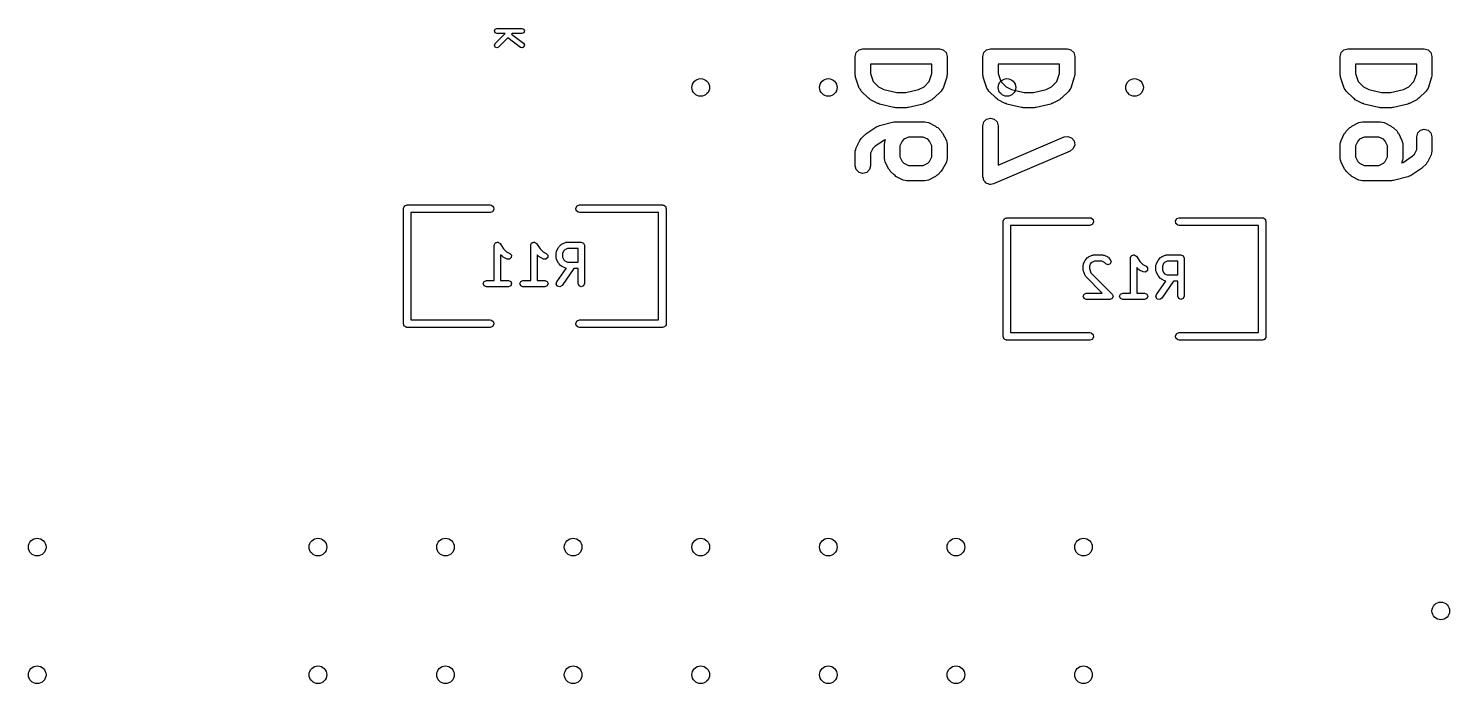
# Model space of a CAD drawing. Extents: x -0.05 to 2.03, y -0.06 to 1.31.
# Drawn here: x 0.893 to 2.007, y -0.057 to 0.456 of the extents above; entities that cross this region are included whole.
import ezdxf

# ---------------------------------------------------------------- set-up
doc = ezdxf.new("R2010")
doc.units = 0
doc.header["$MEASUREMENT"] = 0
doc.layers.add('BLACK', color=7, linetype='CONTINUOUS')

msp = doc.modelspace()

# ---------------------------------------------------------------- linework, layer by layer
at = {"layer": 'BLACK', "linetype": 'CONTINUOUS'}
for p, q in [((1.2583, 0.4543), (1.2588, 0.4556)), ((1.2588, 0.4529), (1.2583, 0.4543)), ((1.2588, 0.4556), (1.2602, 0.4562)), ((1.2602, 0.4523), (1.2588, 0.4529)), ((1.2588, 0.4444), (1.2668, 0.4523)), ((1.2602, 0.4562), (1.2799, 0.4562)), ((1.2668, 0.4523), (1.2602, 0.4523)), ((1.2688, 0.4489), (1.2616, 0.4416)), ((1.2787, 0.4414), (1.2688, 0.4489)), ((1.2723, 0.4523), (1.2716, 0.4517)), ((1.2716, 0.4517), (1.2811, 0.4446)), ((1.2799, 0.4523), (1.2723, 0.4523)), ((1.2799, 0.4562), (1.2813, 0.4556)), ((1.2813, 0.4529), (1.2799, 0.4523)), ((1.2813, 0.4556), (1.2819, 0.4543)), ((1.2819, 0.4543), (1.2813, 0.4529)), ((1.2583, 0.443), (1.2588, 0.4444)), ((1.2588, 0.4416), (1.2583, 0.443)), ((1.2602, 0.4411), (1.2588, 0.4416)), ((1.2616, 0.4416), (1.2602, 0.4411)), ((1.2802, 0.4411), (1.2787, 0.4414)), ((1.2815, 0.4418), (1.2802, 0.4411)), ((1.2811, 0.4446), (1.2818, 0.4433)), ((1.2818, 0.4433), (1.2815, 0.4418)), ((1.5411, 0.4343), (1.5419, 0.4373)), ((1.5419, 0.4373), (1.5441, 0.4395)), ((1.5441, 0.4395), (1.5471, 0.4403)), ((1.5471, 0.4403), (1.6071, 0.4403)), ((1.6071, 0.4403), (1.6101, 0.4395)), ((1.6101, 0.4395), (1.6123, 0.4373)), ((1.6123, 0.4373), (1.6131, 0.4343)), ((1.6411, 0.4343), (1.6419, 0.4373)), ((1.6419, 0.4373), (1.6441, 0.4395)), ((1.6441, 0.4395), (1.6471, 0.4403)), ((1.6471, 0.4403), (1.7071, 0.4403)), ((1.7071, 0.4403), (1.7101, 0.4395)), ((1.7101, 0.4395), (1.7123, 0.4373)), ((1.7123, 0.4373), (1.7131, 0.4343)), ((1.9211, 0.4343), (1.9219, 0.4373)), ((1.9219, 0.4373), (1.9241, 0.4395)), ((1.9241, 0.4395), (1.9271, 0.4403)), ((1.9271, 0.4403), (1.9871, 0.4403)), ((1.9871, 0.4403), (1.9901, 0.4395)), ((1.9901, 0.4395), (1.9923, 0.4373)), ((1.9923, 0.4373), (1.9931, 0.4343)), ((1.5411, 0.42), (1.5411, 0.4343)), ((1.6011, 0.4283), (1.5531, 0.4283)), ((1.5531, 0.4283), (1.5531, 0.421)), ((1.6011, 0.421), (1.6011, 0.4283)), ((1.6131, 0.4343), (1.6131, 0.42)), ((1.6411, 0.42), (1.6411, 0.4343)), ((1.7011, 0.4283), (1.6531, 0.4283)), ((1.6531, 0.4283), (1.6531, 0.421)), ((1.7011, 0.421), (1.7011, 0.4283)), ((1.7131, 0.4343), (1.7131, 0.42)), ((1.9211, 0.42), (1.9211, 0.4343)), ((1.9811, 0.4283), (1.9331, 0.4283)), ((1.9331, 0.4283), (1.9331, 0.421)), ((1.9811, 0.421), (1.9811, 0.4283)), ((1.9931, 0.4343), (1.9931, 0.42)), ((1.5414, 0.4191), (1.5411, 0.42)), ((1.5414, 0.4181), (1.5414, 0.4191)), ((1.5443, 0.4095), (1.5414, 0.4181)), ((1.5531, 0.421), (1.5552, 0.4147)), ((1.5552, 0.4147), (1.5593, 0.4106)), ((1.595, 0.4106), (1.599, 0.4147)), ((1.599, 0.4147), (1.6011, 0.421)), ((1.6128, 0.4181), (1.61, 0.4095)), ((1.6129, 0.4191), (1.6128, 0.4181)), ((1.6131, 0.42), (1.6129, 0.4191)), ((1.6414, 0.4191), (1.6411, 0.42)), ((1.6414, 0.4181), (1.6414, 0.4191)), ((1.6443, 0.4095), (1.6414, 0.4181)), ((1.6531, 0.421), (1.6552, 0.4147)), ((1.6552, 0.4147), (1.6593, 0.4106)), ((1.695, 0.4106), (1.699, 0.4147)), ((1.699, 0.4147), (1.7011, 0.421)), ((1.7128, 0.4181), (1.71, 0.4095)), ((1.7129, 0.4191), (1.7128, 0.4181)), ((1.7131, 0.42), (1.7129, 0.4191)), ((1.9214, 0.4191), (1.9211, 0.42)), ((1.9214, 0.4181), (1.9214, 0.4191)), ((1.9243, 0.4095), (1.9214, 0.4181)), ((1.9331, 0.421), (1.9352, 0.4147)), ((1.9352, 0.4147), (1.9393, 0.4106)), ((1.975, 0.4106), (1.979, 0.4147)), ((1.979, 0.4147), (1.9811, 0.421)), ((1.9928, 0.4181), (1.99, 0.4095)), ((1.9929, 0.4191), (1.9928, 0.4181)), ((1.9931, 0.42), (1.9929, 0.4191)), ((1.5451, 0.4084), (1.5443, 0.4095)), ((1.5457, 0.4072), (1.5451, 0.4084)), ((1.5515, 0.4015), (1.5457, 0.4072)), ((1.5523, 0.401), (1.5515, 0.4015)), ((1.553, 0.4003), (1.5523, 0.401)), ((1.5593, 0.4106), (1.5635, 0.4085)), ((1.5635, 0.4085), (1.5736, 0.406)), ((1.5736, 0.406), (1.5807, 0.406)), ((1.5807, 0.406), (1.5908, 0.4085)), ((1.5908, 0.4085), (1.595, 0.4106)), ((1.602, 0.401), (1.6012, 0.4003)), ((1.6028, 0.4015), (1.602, 0.401)), ((1.6085, 0.4072), (1.6028, 0.4015)), ((1.6092, 0.4084), (1.6085, 0.4072)), ((1.61, 0.4095), (1.6092, 0.4084)), ((1.6451, 0.4084), (1.6443, 0.4095)), ((1.6458, 0.4072), (1.6451, 0.4084)), ((1.6515, 0.4015), (1.6458, 0.4072)), ((1.6523, 0.401), (1.6515, 0.4015)), ((1.653, 0.4003), (1.6523, 0.401)), ((1.6593, 0.4106), (1.6635, 0.4085)), ((1.6635, 0.4085), (1.6736, 0.406)), ((1.6736, 0.406), (1.6807, 0.406)), ((1.6807, 0.406), (1.6907, 0.4085)), ((1.6907, 0.4085), (1.695, 0.4106)), ((1.702, 0.401), (1.7012, 0.4003)), ((1.7028, 0.4015), (1.702, 0.401)), ((1.7085, 0.4072), (1.7028, 0.4015)), ((1.7092, 0.4084), (1.7085, 0.4072)), ((1.71, 0.4095), (1.7092, 0.4084)), ((1.9251, 0.4084), (1.9243, 0.4095)), ((1.9258, 0.4072), (1.9251, 0.4084)), ((1.9315, 0.4015), (1.9258, 0.4072)), ((1.9323, 0.401), (1.9315, 0.4015)), ((1.933, 0.4003), (1.9323, 0.401)), ((1.9393, 0.4106), (1.9435, 0.4085)), ((1.9435, 0.4085), (1.9536, 0.406)), ((1.9536, 0.406), (1.9607, 0.406)), ((1.9607, 0.406), (1.9708, 0.4085)), ((1.9708, 0.4085), (1.975, 0.4106)), ((1.982, 0.401), (1.9812, 0.4003)), ((1.9828, 0.4015), (1.982, 0.401)), ((1.9885, 0.4072), (1.9828, 0.4015)), ((1.9892, 0.4084), (1.9885, 0.4072)), ((1.99, 0.4095), (1.9892, 0.4084)), ((1.5587, 0.3975), (1.553, 0.4003)), ((1.5594, 0.3974), (1.5587, 0.3975)), ((1.56, 0.397), (1.5594, 0.3974)), ((1.5714, 0.3942), (1.56, 0.397)), ((1.5721, 0.3942), (1.5714, 0.3942)), ((1.5729, 0.394), (1.5721, 0.3942)), ((1.5814, 0.394), (1.5729, 0.394)), ((1.5821, 0.3942), (1.5814, 0.394)), ((1.5829, 0.3942), (1.5821, 0.3942)), ((1.5943, 0.397), (1.5829, 0.3942)), ((1.5949, 0.3974), (1.5943, 0.397)), ((1.5955, 0.3975), (1.5949, 0.3974)), ((1.6012, 0.4003), (1.5955, 0.3975)), ((1.6587, 0.3975), (1.653, 0.4003)), ((1.6594, 0.3974), (1.6587, 0.3975)), ((1.66, 0.397), (1.6594, 0.3974)), ((1.6714, 0.3942), (1.66, 0.397)), ((1.6721, 0.3942), (1.6714, 0.3942)), ((1.6728, 0.394), (1.6721, 0.3942)), ((1.6814, 0.394), (1.6728, 0.394)), ((1.6821, 0.3942), (1.6814, 0.394)), ((1.6829, 0.3942), (1.6821, 0.3942)), ((1.6943, 0.397), (1.6829, 0.3942)), ((1.6949, 0.3974), (1.6943, 0.397)), ((1.6955, 0.3975), (1.6949, 0.3974)), ((1.7012, 0.4003), (1.6955, 0.3975)), ((1.9387, 0.3975), (1.933, 0.4003)), ((1.9394, 0.3974), (1.9387, 0.3975)), ((1.94, 0.397), (1.9394, 0.3974)), ((1.9514, 0.3942), (1.94, 0.397)), ((1.9521, 0.3942), (1.9514, 0.3942)), ((1.9528, 0.394), (1.9521, 0.3942)), ((1.9614, 0.394), (1.9528, 0.394)), ((1.9621, 0.3942), (1.9614, 0.394)), ((1.9629, 0.3942), (1.9621, 0.3942)), ((1.9743, 0.397), (1.9629, 0.3942)), ((1.9749, 0.3974), (1.9743, 0.397)), ((1.9755, 0.3975), (1.9749, 0.3974)), ((1.9812, 0.4003), (1.9755, 0.3975)), ((1.5495, 0.3736), (1.5581, 0.3793)), ((1.5581, 0.3793), (1.5591, 0.3796)), ((1.5591, 0.3796), (1.56, 0.3801)), ((1.56, 0.3801), (1.5714, 0.383)), ((1.5714, 0.383), (1.5721, 0.383)), ((1.5721, 0.383), (1.5729, 0.3831)), ((1.5729, 0.3831), (1.5957, 0.3831)), ((1.5957, 0.3831), (1.597, 0.3828)), ((1.597, 0.3828), (1.5984, 0.3825)), ((1.5984, 0.3825), (1.6041, 0.3797)), ((1.6041, 0.3797), (1.6048, 0.379)), ((1.6048, 0.379), (1.6057, 0.3785)), ((1.6411, 0.38), (1.6419, 0.383)), ((1.6411, 0.34), (1.6411, 0.38)), ((1.6419, 0.383), (1.6441, 0.3852)), ((1.6441, 0.3852), (1.6471, 0.386)), ((1.6471, 0.386), (1.6501, 0.3852)), ((1.6501, 0.3852), (1.6523, 0.383)), ((1.6523, 0.383), (1.6531, 0.38)), ((1.6531, 0.38), (1.6531, 0.3491)), ((1.9286, 0.3785), (1.9294, 0.379)), ((1.9294, 0.379), (1.9302, 0.3797)), ((1.9302, 0.3797), (1.9359, 0.3825)), ((1.9359, 0.3825), (1.9372, 0.3828)), ((1.9372, 0.3828), (1.9386, 0.3831)), ((1.9386, 0.3831), (1.9528, 0.3831)), ((1.9528, 0.3831), (1.9542, 0.3828)), ((1.9542, 0.3828), (1.9555, 0.3825)), ((1.9555, 0.3825), (1.9612, 0.3797)), ((1.9612, 0.3797), (1.962, 0.379)), ((1.962, 0.379), (1.9628, 0.3785)), ((1.5418, 0.3627), (1.5446, 0.3684)), ((1.5446, 0.3684), (1.5453, 0.3691)), ((1.5453, 0.3691), (1.5457, 0.37)), ((1.5457, 0.37), (1.5486, 0.3728)), ((1.5486, 0.3728), (1.5491, 0.3731)), ((1.5491, 0.3731), (1.5495, 0.3736)), ((1.5639, 0.3687), (1.5567, 0.3639)), ((1.5649, 0.369), (1.5639, 0.3687)), ((1.5643, 0.367), (1.5646, 0.3684)), ((1.5646, 0.3684), (1.5649, 0.369)), ((1.5778, 0.3679), (1.576, 0.3643)), ((1.5793, 0.3694), (1.5778, 0.3679)), ((1.5828, 0.3711), (1.5793, 0.3694)), ((1.5943, 0.3711), (1.5828, 0.3711)), ((1.5979, 0.3694), (1.5943, 0.3711)), ((1.5993, 0.3679), (1.5979, 0.3694)), ((1.6011, 0.3643), (1.5993, 0.3679)), ((1.6057, 0.3785), (1.6085, 0.3757)), ((1.6085, 0.3757), (1.609, 0.3748)), ((1.609, 0.3748), (1.6096, 0.3741)), ((1.6096, 0.3741), (1.6125, 0.3684)), ((1.6125, 0.3684), (1.6128, 0.367)), ((1.6531, 0.3491), (1.7048, 0.3712)), ((1.7048, 0.3712), (1.7078, 0.3717)), ((1.7078, 0.3717), (1.7107, 0.3705)), ((1.7107, 0.3705), (1.7127, 0.3681)), ((1.7127, 0.3681), (1.7131, 0.365)), ((1.9215, 0.367), (1.9218, 0.3684)), ((1.9218, 0.3684), (1.9246, 0.3741)), ((1.9246, 0.3741), (1.9253, 0.3748)), ((1.9253, 0.3748), (1.9258, 0.3757)), ((1.9258, 0.3757), (1.9286, 0.3785)), ((1.9349, 0.3679), (1.9331, 0.3643)), ((1.9364, 0.3694), (1.9349, 0.3679)), ((1.94, 0.3711), (1.9364, 0.3694)), ((1.9514, 0.3711), (1.94, 0.3711)), ((1.955, 0.3694), (1.9514, 0.3711)), ((1.9565, 0.3679), (1.955, 0.3694)), ((1.9583, 0.3643), (1.9565, 0.3679)), ((1.9628, 0.3785), (1.9657, 0.3757)), ((1.9657, 0.3757), (1.9661, 0.3748)), ((1.9661, 0.3748), (1.9668, 0.3741)), ((1.9668, 0.3741), (1.9696, 0.3684)), ((1.9696, 0.3684), (1.9699, 0.367)), ((1.9811, 0.3714), (1.9819, 0.3744)), ((1.9811, 0.3614), (1.9811, 0.3714)), ((1.9819, 0.3744), (1.9841, 0.3766)), ((1.9841, 0.3766), (1.9871, 0.3774)), ((1.9871, 0.3774), (1.9901, 0.3766)), ((1.9901, 0.3766), (1.9923, 0.3744)), ((1.9923, 0.3744), (1.9931, 0.3714)), ((1.9931, 0.3714), (1.9931, 0.36)), ((1.5411, 0.36), (1.5415, 0.3613)), ((1.5411, 0.3486), (1.5411, 0.36)), ((1.5415, 0.3613), (1.5418, 0.3627)), ((1.5549, 0.3622), (1.5531, 0.3586)), ((1.5531, 0.3586), (1.5531, 0.3486)), ((1.5567, 0.3639), (1.5549, 0.3622)), ((1.564, 0.3657), (1.5643, 0.367)), ((1.564, 0.3543), (1.564, 0.3657)), ((1.576, 0.3643), (1.576, 0.3557)), ((1.6011, 0.3557), (1.6011, 0.3643)), ((1.6128, 0.367), (1.6131, 0.3657)), ((1.6131, 0.3657), (1.6131, 0.3543)), ((1.7095, 0.3602), (1.6495, 0.3345)), ((1.7119, 0.3621), (1.7095, 0.3602)), ((1.7131, 0.365), (1.7119, 0.3621)), ((1.9211, 0.3657), (1.9215, 0.367)), ((1.9211, 0.3543), (1.9211, 0.3657)), ((1.9331, 0.3643), (1.9331, 0.3557)), ((1.9583, 0.3557), (1.9583, 0.3643)), ((1.9699, 0.367), (1.9703, 0.3657)), ((1.9703, 0.3657), (1.9703, 0.3543)), ((1.9776, 0.3561), (1.9793, 0.3578)), ((1.9793, 0.3578), (1.9811, 0.3614)), ((1.9925, 0.3573), (1.9896, 0.3516)), ((1.9928, 0.3587), (1.9925, 0.3573)), ((1.9931, 0.36), (1.9928, 0.3587)), ((1.5419, 0.3456), (1.5411, 0.3486)), ((1.5441, 0.3434), (1.5419, 0.3456)), ((1.5523, 0.3456), (1.5501, 0.3434)), ((1.5531, 0.3486), (1.5523, 0.3456)), ((1.5643, 0.353), (1.564, 0.3543)), ((1.5646, 0.3516), (1.5643, 0.353)), ((1.5675, 0.3459), (1.5646, 0.3516)), ((1.5681, 0.3452), (1.5675, 0.3459)), ((1.576, 0.3557), (1.5778, 0.3521)), ((1.5778, 0.3521), (1.5793, 0.3506)), ((1.5793, 0.3506), (1.5828, 0.3489)), ((1.5828, 0.3489), (1.5943, 0.3489)), ((1.5943, 0.3489), (1.5979, 0.3506)), ((1.5979, 0.3506), (1.5993, 0.3521)), ((1.5993, 0.3521), (1.6011, 0.3557)), ((1.6096, 0.3459), (1.609, 0.3452)), ((1.6125, 0.3516), (1.6096, 0.3459)), ((1.6128, 0.353), (1.6125, 0.3516)), ((1.6131, 0.3543), (1.6128, 0.353)), ((1.9215, 0.353), (1.9211, 0.3543)), ((1.9218, 0.3516), (1.9215, 0.353)), ((1.9246, 0.3459), (1.9218, 0.3516)), ((1.9253, 0.3452), (1.9246, 0.3459)), ((1.9331, 0.3557), (1.9349, 0.3521)), ((1.9349, 0.3521), (1.9364, 0.3506)), ((1.9364, 0.3506), (1.94, 0.3489)), ((1.94, 0.3489), (1.9514, 0.3489)), ((1.9514, 0.3489), (1.955, 0.3506)), ((1.955, 0.3506), (1.9565, 0.3521)), ((1.9565, 0.3521), (1.9583, 0.3557)), ((1.9696, 0.3516), (1.9693, 0.351)), ((1.9693, 0.351), (1.9704, 0.3513)), ((1.9699, 0.353), (1.9696, 0.3516)), ((1.9703, 0.3543), (1.9699, 0.353)), ((1.9704, 0.3513), (1.9776, 0.3561)), ((1.9848, 0.3464), (1.9762, 0.3407)), ((1.9851, 0.3469), (1.9848, 0.3464)), ((1.9857, 0.3472), (1.9851, 0.3469)), ((1.9885, 0.35), (1.9857, 0.3472)), ((1.989, 0.3509), (1.9885, 0.35)), ((1.9896, 0.3516), (1.989, 0.3509)), ((1.5471, 0.3426), (1.5441, 0.3434)), ((1.5501, 0.3434), (1.5471, 0.3426)), ((1.5686, 0.3443), (1.5681, 0.3452)), ((1.5715, 0.3415), (1.5686, 0.3443)), ((1.5723, 0.341), (1.5715, 0.3415)), ((1.573, 0.3403), (1.5723, 0.341)), ((1.5787, 0.3375), (1.573, 0.3403)), ((1.5801, 0.3372), (1.5787, 0.3375)), ((1.5814, 0.3369), (1.5801, 0.3372)), ((1.5957, 0.3369), (1.5814, 0.3369)), ((1.597, 0.3372), (1.5957, 0.3369)), ((1.5984, 0.3375), (1.597, 0.3372)), ((1.6041, 0.3403), (1.5984, 0.3375)), ((1.6048, 0.341), (1.6041, 0.3403)), ((1.6057, 0.3415), (1.6048, 0.341)), ((1.6085, 0.3443), (1.6057, 0.3415)), ((1.609, 0.3452), (1.6085, 0.3443)), ((1.6415, 0.3388), (1.6411, 0.34)), ((1.6416, 0.3376), (1.6415, 0.3388)), ((1.6418, 0.3374), (1.6416, 0.3376)), ((1.6419, 0.337), (1.6418, 0.3374)), ((1.6428, 0.3361), (1.6419, 0.337)), ((1.6435, 0.3352), (1.6428, 0.3361)), ((1.6439, 0.3351), (1.6435, 0.3352)), ((1.6441, 0.3348), (1.6439, 0.3351)), ((1.6453, 0.3345), (1.6441, 0.3348)), ((1.6464, 0.334), (1.6453, 0.3345)), ((1.6483, 0.3343), (1.6471, 0.334)), ((1.6495, 0.3345), (1.6483, 0.3343)), ((1.9258, 0.3443), (1.9253, 0.3452)), ((1.9286, 0.3415), (1.9258, 0.3443)), ((1.9294, 0.341), (1.9286, 0.3415)), ((1.9302, 0.3403), (1.9294, 0.341)), ((1.9359, 0.3375), (1.9302, 0.3403)), ((1.9372, 0.3372), (1.9359, 0.3375)), ((1.9386, 0.3369), (1.9372, 0.3372)), ((1.9614, 0.3369), (1.9386, 0.3369)), ((1.9621, 0.337), (1.9614, 0.3369)), ((1.9629, 0.337), (1.9621, 0.337)), ((1.9743, 0.3399), (1.9629, 0.337)), ((1.9752, 0.3404), (1.9743, 0.3399)), ((1.9762, 0.3407), (1.9752, 0.3404)), ((1.6468, 0.3341), (1.6464, 0.334)), ((1.6471, 0.334), (1.6468, 0.3341)), ((1.187, 0.315), (1.1871, 0.3154)), ((1.187, 0.225), (1.187, 0.315)), ((1.1871, 0.3155), (1.1872, 0.3156)), ((1.1871, 0.3154), (1.1871, 0.3155)), ((1.1872, 0.316), (1.1877, 0.3166)), ((1.1872, 0.3156), (1.1872, 0.316)), ((1.1877, 0.3166), (1.1881, 0.3173)), ((1.1881, 0.3173), (1.1884, 0.3174)), ((1.1884, 0.3174), (1.1885, 0.3176)), ((1.1885, 0.3176), (1.1893, 0.3177)), ((1.1893, 0.3177), (1.19, 0.318)), ((1.19, 0.318), (1.255, 0.318)), ((1.255, 0.312), (1.1929, 0.312)), ((1.1929, 0.312), (1.1929, 0.228)), ((1.255, 0.318), (1.256, 0.3178)), ((1.2569, 0.3127), (1.255, 0.312)), ((1.256, 0.3178), (1.2576, 0.3165)), ((1.2579, 0.3145), (1.2569, 0.3127)), ((1.2576, 0.3165), (1.2579, 0.3145)), ((1.3221, 0.3155), (1.3231, 0.3173)), ((1.3224, 0.3135), (1.3221, 0.3155)), ((1.324, 0.3122), (1.3224, 0.3135)), ((1.3231, 0.3173), (1.325, 0.318)), ((1.325, 0.312), (1.324, 0.3122)), ((1.325, 0.318), (1.39, 0.318)), ((1.387, 0.312), (1.325, 0.312)), ((1.387, 0.228), (1.387, 0.312)), ((1.39, 0.318), (1.3904, 0.3179)), ((1.3904, 0.3179), (1.3905, 0.3179)), ((1.3905, 0.3179), (1.3906, 0.3178)), ((1.3906, 0.3178), (1.391, 0.3178)), ((1.391, 0.3178), (1.3916, 0.3173)), ((1.3916, 0.3173), (1.3923, 0.3169)), ((1.3923, 0.3169), (1.3923, 0.3166)), ((1.3923, 0.3166), (1.3926, 0.3165)), ((1.3926, 0.3165), (1.3927, 0.3157)), ((1.3927, 0.3157), (1.3929, 0.315)), ((1.3929, 0.315), (1.3929, 0.225)), ((1.657, 0.305), (1.6571, 0.3054)), ((1.657, 0.215), (1.657, 0.305)), ((1.6571, 0.3055), (1.6572, 0.3056)), ((1.6571, 0.3054), (1.6571, 0.3055)), ((1.6572, 0.306), (1.6577, 0.3066)), ((1.6572, 0.3056), (1.6572, 0.306)), ((1.6577, 0.3066), (1.6581, 0.3073)), ((1.6581, 0.3073), (1.6583, 0.3074)), ((1.6583, 0.3074), (1.6585, 0.3076)), ((1.6585, 0.3076), (1.6593, 0.3077)), ((1.6593, 0.3077), (1.66, 0.308)), ((1.66, 0.308), (1.725, 0.308)), ((1.725, 0.302), (1.6629, 0.302)), ((1.6629, 0.302), (1.6629, 0.218)), ((1.725, 0.308), (1.726, 0.3078)), ((1.7269, 0.3027), (1.725, 0.302)), ((1.726, 0.3078), (1.7276, 0.3065)), ((1.7279, 0.3045), (1.7269, 0.3027)), ((1.7276, 0.3065), (1.7279, 0.3045)), ((1.7921, 0.3055), (1.7931, 0.3073)), ((1.7924, 0.3035), (1.7921, 0.3055)), ((1.794, 0.3022), (1.7924, 0.3035)), ((1.7931, 0.3073), (1.795, 0.308)), ((1.795, 0.302), (1.794, 0.3022)), ((1.795, 0.308), (1.86, 0.308)), ((1.8571, 0.302), (1.795, 0.302)), ((1.8571, 0.218), (1.8571, 0.302)), ((1.86, 0.308), (1.8604, 0.3079)), ((1.8604, 0.3079), (1.8605, 0.3079)), ((1.8605, 0.3079), (1.8606, 0.3078)), ((1.8606, 0.3078), (1.861, 0.3078)), ((1.861, 0.3078), (1.8616, 0.3073)), ((1.8616, 0.3073), (1.8623, 0.3069)), ((1.8623, 0.3069), (1.8623, 0.3066)), ((1.8623, 0.3066), (1.8626, 0.3065)), ((1.8626, 0.3065), (1.8627, 0.3057)), ((1.8627, 0.3057), (1.863, 0.305)), ((1.863, 0.305), (1.863, 0.215)), ((1.2582, 0.2864), (1.2583, 0.2866)), ((1.2582, 0.2589), (1.2582, 0.2864)), ((1.2583, 0.2869), (1.2587, 0.2875)), ((1.2583, 0.2866), (1.2583, 0.2869)), ((1.2587, 0.2875), (1.259, 0.2881)), ((1.259, 0.2881), (1.2592, 0.2882)), ((1.2592, 0.2882), (1.2593, 0.2885)), ((1.2593, 0.2885), (1.26, 0.2886)), ((1.26, 0.2886), (1.2607, 0.2889)), ((1.2607, 0.2889), (1.261, 0.2888)), ((1.261, 0.2888), (1.2612, 0.2888)), ((1.2612, 0.2888), (1.2618, 0.2884)), ((1.2618, 0.2884), (1.2625, 0.2881)), ((1.2625, 0.2881), (1.2626, 0.2879)), ((1.2626, 0.2879), (1.2628, 0.2878)), ((1.2628, 0.2878), (1.2655, 0.2837)), ((1.2647, 0.2775), (1.2632, 0.2789)), ((1.2632, 0.2789), (1.2632, 0.2589)), ((1.2655, 0.2837), (1.2679, 0.2813)), ((1.2679, 0.2813), (1.2704, 0.28)), ((1.2704, 0.28), (1.2717, 0.2786)), ((1.2717, 0.2786), (1.2715, 0.2767)), ((1.2868, 0.2869), (1.2872, 0.2875)), ((1.2869, 0.2866), (1.2868, 0.2869)), ((1.2868, 0.2864), (1.2869, 0.2866)), ((1.2868, 0.2589), (1.2868, 0.2864)), ((1.2872, 0.2875), (1.2875, 0.2881)), ((1.2875, 0.2881), (1.2878, 0.2882)), ((1.2878, 0.2882), (1.2879, 0.2885)), ((1.2879, 0.2885), (1.2886, 0.2886)), ((1.2886, 0.2886), (1.2893, 0.2889)), ((1.2893, 0.2889), (1.2895, 0.2888)), ((1.2895, 0.2888), (1.2898, 0.2888)), ((1.2898, 0.2888), (1.2904, 0.2884)), ((1.2904, 0.2884), (1.2911, 0.2881)), ((1.2911, 0.2881), (1.2912, 0.2879)), ((1.2912, 0.2879), (1.2914, 0.2878)), ((1.2914, 0.2878), (1.2941, 0.2837)), ((1.2932, 0.2775), (1.2918, 0.2789)), ((1.2918, 0.2789), (1.2918, 0.2589)), ((1.2941, 0.2837), (1.2965, 0.2813)), ((1.2965, 0.2813), (1.299, 0.28)), ((1.299, 0.28), (1.3002, 0.2786)), ((1.3002, 0.2786), (1.3001, 0.2767)), ((1.3068, 0.2807), (1.307, 0.2812)), ((1.3068, 0.2764), (1.3068, 0.2807)), ((1.307, 0.2812), (1.3071, 0.2818)), ((1.3071, 0.2818), (1.3085, 0.2846)), ((1.3085, 0.2846), (1.3088, 0.2849)), ((1.3088, 0.2849), (1.309, 0.2853)), ((1.309, 0.2853), (1.3104, 0.2867)), ((1.3104, 0.2867), (1.3108, 0.2869)), ((1.3108, 0.2869), (1.311, 0.2872)), ((1.311, 0.2872), (1.3139, 0.2886)), ((1.3128, 0.282), (1.3118, 0.2801)), ((1.3118, 0.2801), (1.3118, 0.277)), ((1.3136, 0.2829), (1.3128, 0.282)), ((1.3156, 0.2839), (1.3136, 0.2829)), ((1.3139, 0.2886), (1.3145, 0.2887)), ((1.3145, 0.2887), (1.315, 0.2889)), ((1.315, 0.2889), (1.3264, 0.2889)), ((1.3239, 0.2839), (1.3156, 0.2839)), ((1.3239, 0.2732), (1.3239, 0.2839)), ((1.3264, 0.2889), (1.3282, 0.2881)), ((1.3282, 0.2881), (1.3289, 0.2864)), ((1.3289, 0.2864), (1.3289, 0.2564)), ((1.7239, 0.2772), (1.7267, 0.2786)), ((1.7267, 0.2786), (1.7273, 0.2787)), ((1.7273, 0.2787), (1.7279, 0.2789)), ((1.7279, 0.2789), (1.735, 0.2789)), ((1.735, 0.2789), (1.7355, 0.2787)), ((1.7355, 0.2787), (1.7361, 0.2786)), ((1.7361, 0.2786), (1.739, 0.2772)), ((1.7578, 0.2782), (1.7579, 0.2785)), ((1.7579, 0.2785), (1.7586, 0.2786)), ((1.7586, 0.2786), (1.7593, 0.2789)), ((1.7593, 0.2789), (1.7595, 0.2788)), ((1.7595, 0.2788), (1.7598, 0.2788)), ((1.7598, 0.2788), (1.7604, 0.2784)), ((1.781, 0.2772), (1.7839, 0.2786)), ((1.7839, 0.2786), (1.7845, 0.2787)), ((1.7845, 0.2787), (1.785, 0.2789)), ((1.785, 0.2789), (1.7964, 0.2789)), ((1.7964, 0.2789), (1.7982, 0.2781)), ((1.265, 0.2773), (1.2647, 0.2775)), ((1.2653, 0.277), (1.265, 0.2773)), ((1.2682, 0.2756), (1.2653, 0.277)), ((1.2701, 0.2754), (1.2682, 0.2756)), ((1.2715, 0.2767), (1.2701, 0.2754)), ((1.2936, 0.2773), (1.2932, 0.2775)), ((1.2939, 0.277), (1.2936, 0.2773)), ((1.2967, 0.2756), (1.2939, 0.277)), ((1.2987, 0.2754), (1.2967, 0.2756)), ((1.3001, 0.2767), (1.2987, 0.2754)), ((1.307, 0.2758), (1.3068, 0.2764)), ((1.3071, 0.2753), (1.307, 0.2758)), ((1.3085, 0.2724), (1.3071, 0.2753)), ((1.3072, 0.2578), (1.3146, 0.2683)), ((1.3088, 0.2721), (1.3085, 0.2724)), ((1.309, 0.2718), (1.3088, 0.2721)), ((1.3104, 0.2703), (1.309, 0.2718)), ((1.3108, 0.2702), (1.3104, 0.2703)), ((1.311, 0.2699), (1.3108, 0.2702)), ((1.3139, 0.2684), (1.311, 0.2699)), ((1.3206, 0.2682), (1.3113, 0.2549)), ((1.3118, 0.277), (1.3128, 0.275)), ((1.3128, 0.275), (1.3136, 0.2742)), ((1.3136, 0.2742), (1.3156, 0.2732)), ((1.3145, 0.2684), (1.3139, 0.2684)), ((1.3146, 0.2683), (1.3145, 0.2684)), ((1.3156, 0.2732), (1.3239, 0.2732)), ((1.3239, 0.2682), (1.3206, 0.2682)), ((1.3239, 0.2564), (1.3239, 0.2682)), ((1.7196, 0.2707), (1.7199, 0.2712)), ((1.7196, 0.2678), (1.7196, 0.2707)), ((1.7198, 0.2674), (1.7196, 0.2678)), ((1.7198, 0.267), (1.7198, 0.2674)), ((1.7199, 0.2718), (1.7213, 0.2746)), ((1.7199, 0.2712), (1.7199, 0.2718)), ((1.7213, 0.2746), (1.7216, 0.2749)), ((1.7216, 0.2749), (1.7218, 0.2753)), ((1.7218, 0.2753), (1.7232, 0.2767)), ((1.7232, 0.2767), (1.7236, 0.2769)), ((1.7236, 0.2769), (1.7239, 0.2772)), ((1.7256, 0.272), (1.7246, 0.2701)), ((1.7246, 0.2701), (1.7246, 0.2682)), ((1.7246, 0.2682), (1.7258, 0.2649)), ((1.7265, 0.2729), (1.7256, 0.272)), ((1.7285, 0.2739), (1.7265, 0.2729)), ((1.7344, 0.2739), (1.7285, 0.2739)), ((1.7364, 0.2729), (1.7344, 0.2739)), ((1.7375, 0.2718), (1.7364, 0.2729)), ((1.7393, 0.271), (1.7375, 0.2718)), ((1.739, 0.2772), (1.7392, 0.2769)), ((1.7392, 0.2769), (1.7396, 0.2767)), ((1.741, 0.2718), (1.7393, 0.271)), ((1.7396, 0.2767), (1.741, 0.2753)), ((1.741, 0.2753), (1.7418, 0.2735)), ((1.7418, 0.2735), (1.741, 0.2718)), ((1.7568, 0.2769), (1.7572, 0.2775)), ((1.7569, 0.2766), (1.7568, 0.2769)), ((1.7568, 0.2764), (1.7569, 0.2766)), ((1.7568, 0.2489), (1.7568, 0.2764)), ((1.7572, 0.2775), (1.7575, 0.2781)), ((1.7575, 0.2781), (1.7578, 0.2782)), ((1.7604, 0.2784), (1.7611, 0.2781)), ((1.7611, 0.2781), (1.7611, 0.2779)), ((1.7611, 0.2779), (1.7614, 0.2778)), ((1.7614, 0.2778), (1.7641, 0.2737)), ((1.7632, 0.2675), (1.7618, 0.2689)), ((1.7618, 0.2689), (1.7618, 0.2489)), ((1.7636, 0.2673), (1.7632, 0.2675)), ((1.7639, 0.267), (1.7636, 0.2673)), ((1.7641, 0.2737), (1.7665, 0.2713)), ((1.7665, 0.2713), (1.769, 0.27)), ((1.769, 0.27), (1.7702, 0.2686)), ((1.7702, 0.2686), (1.7701, 0.2667)), ((1.7768, 0.2707), (1.777, 0.2712)), ((1.7768, 0.2664), (1.7768, 0.2707)), ((1.777, 0.2712), (1.7771, 0.2718)), ((1.7771, 0.2718), (1.7785, 0.2746)), ((1.7785, 0.2746), (1.7788, 0.2749)), ((1.7788, 0.2749), (1.779, 0.2753)), ((1.779, 0.2753), (1.7804, 0.2767)), ((1.7804, 0.2767), (1.7808, 0.2769)), ((1.7808, 0.2769), (1.781, 0.2772)), ((1.7828, 0.272), (1.7818, 0.2701)), ((1.7818, 0.2701), (1.7818, 0.267)), ((1.7836, 0.2729), (1.7828, 0.272)), ((1.7856, 0.2739), (1.7836, 0.2729)), ((1.7939, 0.2739), (1.7856, 0.2739)), ((1.7939, 0.2632), (1.7939, 0.2739)), ((1.7982, 0.2781), (1.7989, 0.2764)), ((1.7989, 0.2764), (1.7989, 0.2464)), ((1.2496, 0.2564), (1.2504, 0.2581)), ((1.2504, 0.2546), (1.2496, 0.2564)), ((1.2504, 0.2581), (1.2521, 0.2589)), ((1.2521, 0.2589), (1.2582, 0.2589)), ((1.2632, 0.2589), (1.2693, 0.2589)), ((1.2693, 0.2589), (1.2711, 0.2581)), ((1.2711, 0.2581), (1.2718, 0.2564)), ((1.2718, 0.2564), (1.2711, 0.2546)), ((1.2782, 0.2564), (1.279, 0.2581)), ((1.279, 0.2546), (1.2782, 0.2564)), ((1.279, 0.2581), (1.2807, 0.2589)), ((1.2807, 0.2589), (1.2868, 0.2589)), ((1.2918, 0.2589), (1.2979, 0.2589)), ((1.2979, 0.2589), (1.2996, 0.2581)), ((1.2996, 0.2581), (1.3004, 0.2564)), ((1.3004, 0.2564), (1.2996, 0.2546)), ((1.3068, 0.2559), (1.3072, 0.2578)), ((1.3247, 0.2546), (1.3239, 0.2564)), ((1.3289, 0.2564), (1.3282, 0.2546)), ((1.7212, 0.2627), (1.7198, 0.267)), ((1.7216, 0.2623), (1.7212, 0.2627)), ((1.7218, 0.2618), (1.7216, 0.2623)), ((1.7347, 0.2489), (1.7218, 0.2618)), ((1.7258, 0.2649), (1.7425, 0.2481)), ((1.7667, 0.2656), (1.7639, 0.267)), ((1.7687, 0.2654), (1.7667, 0.2656)), ((1.7701, 0.2667), (1.7687, 0.2654)), ((1.777, 0.2658), (1.7768, 0.2664)), ((1.7771, 0.2653), (1.777, 0.2658)), ((1.7785, 0.2624), (1.7771, 0.2653)), ((1.7772, 0.2478), (1.7846, 0.2583)), ((1.7788, 0.2621), (1.7785, 0.2624)), ((1.779, 0.2618), (1.7788, 0.2621)), ((1.7804, 0.2603), (1.779, 0.2618)), ((1.7808, 0.2602), (1.7804, 0.2603)), ((1.781, 0.2599), (1.7808, 0.2602)), ((1.7839, 0.2584), (1.781, 0.2599)), ((1.7906, 0.2582), (1.7813, 0.2449)), ((1.7818, 0.267), (1.7828, 0.265)), ((1.7828, 0.265), (1.7836, 0.2641)), ((1.7836, 0.2641), (1.7856, 0.2632)), ((1.7845, 0.2584), (1.7839, 0.2584)), ((1.7846, 0.2583), (1.7845, 0.2584)), ((1.7856, 0.2632), (1.7939, 0.2632)), ((1.7939, 0.2582), (1.7906, 0.2582)), ((1.7939, 0.2464), (1.7939, 0.2582)), ((1.2521, 0.2539), (1.2504, 0.2546)), ((1.2607, 0.2539), (1.2521, 0.2539)), ((1.2693, 0.2539), (1.2607, 0.2539)), ((1.2711, 0.2546), (1.2693, 0.2539)), ((1.2807, 0.2539), (1.279, 0.2546)), ((1.2893, 0.2539), (1.2807, 0.2539)), ((1.2979, 0.2539), (1.2893, 0.2539)), ((1.2996, 0.2546), (1.2979, 0.2539)), ((1.3078, 0.2543), (1.3068, 0.2559)), ((1.3097, 0.2539), (1.3078, 0.2543)), ((1.3113, 0.2549), (1.3097, 0.2539)), ((1.3264, 0.2539), (1.3247, 0.2546)), ((1.3282, 0.2546), (1.3264, 0.2539)), ((1.7196, 0.2464), (1.7204, 0.2481)), ((1.7204, 0.2446), (1.7196, 0.2464)), ((1.7204, 0.2481), (1.7221, 0.2489)), ((1.7221, 0.2489), (1.7347, 0.2489)), ((1.7425, 0.2481), (1.7432, 0.2464)), ((1.7432, 0.2464), (1.7425, 0.2446)), ((1.7482, 0.2464), (1.749, 0.2481)), ((1.749, 0.2446), (1.7482, 0.2464)), ((1.749, 0.2481), (1.7507, 0.2489)), ((1.7507, 0.2489), (1.7568, 0.2489)), ((1.7618, 0.2489), (1.7679, 0.2489)), ((1.7679, 0.2489), (1.7696, 0.2481)), ((1.7696, 0.2481), (1.7704, 0.2464)), ((1.7704, 0.2464), (1.7696, 0.2446)), ((1.7768, 0.2459), (1.7772, 0.2478)), ((1.7778, 0.2443), (1.7768, 0.2459)), ((1.7947, 0.2446), (1.7939, 0.2464)), ((1.7989, 0.2464), (1.7982, 0.2446)), ((1.7221, 0.2439), (1.7204, 0.2446)), ((1.7407, 0.2439), (1.7221, 0.2439)), ((1.7425, 0.2446), (1.7407, 0.2439)), ((1.7507, 0.2439), (1.749, 0.2446)), ((1.7593, 0.2439), (1.7507, 0.2439)), ((1.7679, 0.2439), (1.7593, 0.2439)), ((1.7696, 0.2446), (1.7679, 0.2439)), ((1.7797, 0.2439), (1.7778, 0.2443)), ((1.7813, 0.2449), (1.7797, 0.2439)), ((1.7964, 0.2439), (1.7947, 0.2446)), ((1.7982, 0.2446), (1.7964, 0.2439)), ((1.1873, 0.2243), (1.187, 0.225)), ((1.1874, 0.2235), (1.1873, 0.2243)), ((1.1877, 0.2234), (1.1874, 0.2235)), ((1.1877, 0.2231), (1.1877, 0.2234)), ((1.1884, 0.2227), (1.1877, 0.2231)), ((1.1929, 0.228), (1.255, 0.228)), ((1.255, 0.228), (1.256, 0.2278)), ((1.256, 0.2278), (1.2576, 0.2265)), ((1.2579, 0.2245), (1.2569, 0.2227)), ((1.2576, 0.2265), (1.2579, 0.2245)), ((1.3221, 0.2255), (1.3231, 0.2273)), ((1.3224, 0.2235), (1.3221, 0.2255)), ((1.324, 0.2222), (1.3224, 0.2235)), ((1.3231, 0.2273), (1.325, 0.228)), ((1.325, 0.228), (1.387, 0.228)), ((1.3923, 0.2234), (1.3919, 0.2227)), ((1.3928, 0.224), (1.3923, 0.2234)), ((1.3929, 0.2245), (1.3928, 0.2244)), ((1.3928, 0.2244), (1.3928, 0.224)), ((1.3929, 0.225), (1.3929, 0.2246)), ((1.3929, 0.2246), (1.3929, 0.2245)), ((1.189, 0.2222), (1.1884, 0.2227)), ((1.1894, 0.2222), (1.189, 0.2222)), ((1.1895, 0.2221), (1.1894, 0.2222)), ((1.1896, 0.2221), (1.1895, 0.2221)), ((1.19, 0.222), (1.1896, 0.2221)), ((1.255, 0.222), (1.19, 0.222)), ((1.2569, 0.2227), (1.255, 0.222)), ((1.325, 0.222), (1.324, 0.2222)), ((1.39, 0.222), (1.325, 0.222)), ((1.3907, 0.2223), (1.39, 0.222)), ((1.3915, 0.2224), (1.3907, 0.2223)), ((1.3917, 0.2226), (1.3915, 0.2224)), ((1.3919, 0.2227), (1.3917, 0.2226)), ((1.6573, 0.2143), (1.657, 0.215)), ((1.6574, 0.2135), (1.6573, 0.2143)), ((1.6577, 0.2134), (1.6574, 0.2135)), ((1.6577, 0.2131), (1.6577, 0.2134)), ((1.6584, 0.2127), (1.6577, 0.2131)), ((1.659, 0.2122), (1.6584, 0.2127)), ((1.6594, 0.2122), (1.659, 0.2122)), ((1.6595, 0.2121), (1.6594, 0.2122)), ((1.6596, 0.2121), (1.6595, 0.2121)), ((1.66, 0.212), (1.6596, 0.2121)), ((1.725, 0.212), (1.66, 0.212)), ((1.6629, 0.218), (1.725, 0.218)), ((1.725, 0.218), (1.726, 0.2178)), ((1.7269, 0.2127), (1.725, 0.212)), ((1.726, 0.2178), (1.7276, 0.2165)), ((1.7279, 0.2145), (1.7269, 0.2127)), ((1.7276, 0.2165), (1.7279, 0.2145)), ((1.7921, 0.2155), (1.7931, 0.2173)), ((1.7924, 0.2135), (1.7921, 0.2155)), ((1.794, 0.2122), (1.7924, 0.2135)), ((1.7931, 0.2173), (1.795, 0.218)), ((1.795, 0.212), (1.794, 0.2122)), ((1.795, 0.218), (1.8571, 0.218)), ((1.86, 0.212), (1.795, 0.212)), ((1.8607, 0.2123), (1.86, 0.212)), ((1.8615, 0.2124), (1.8607, 0.2123)), ((1.8617, 0.2126), (1.8615, 0.2124)), ((1.8619, 0.2127), (1.8617, 0.2126)), ((1.8623, 0.2134), (1.8619, 0.2127)), ((1.8628, 0.214), (1.8623, 0.2134)), ((1.8629, 0.2145), (1.8628, 0.2144)), ((1.8628, 0.2144), (1.8628, 0.214)), ((1.863, 0.215), (1.8629, 0.2146)), ((1.8629, 0.2146), (1.8629, 0.2145))]:
    msp.add_line(p, q, dxfattribs=at)
at = {"layer": 'BLACK'}
for centre in [(1.42, 0.41), (1.52, 0.41), (1.66, 0.41), (1.76, 0.41), (0.9, 0.05), (1.12, 0.05), (1.22, 0.05), (1.32, 0.05), (1.42, 0.05), (1.52, 0.05), (1.62, 0.05), (1.72, 0.05), (2, 0), (0.9, -0.05), (1.12, -0.05), (1.22, -0.05), (1.32, -0.05), (1.42, -0.05), (1.52, -0.05), (1.62, -0.05), (1.72, -0.05)]:
    msp.add_circle(centre, 0.00689, dxfattribs=at)

doc.saveas('drawing.dxf')
